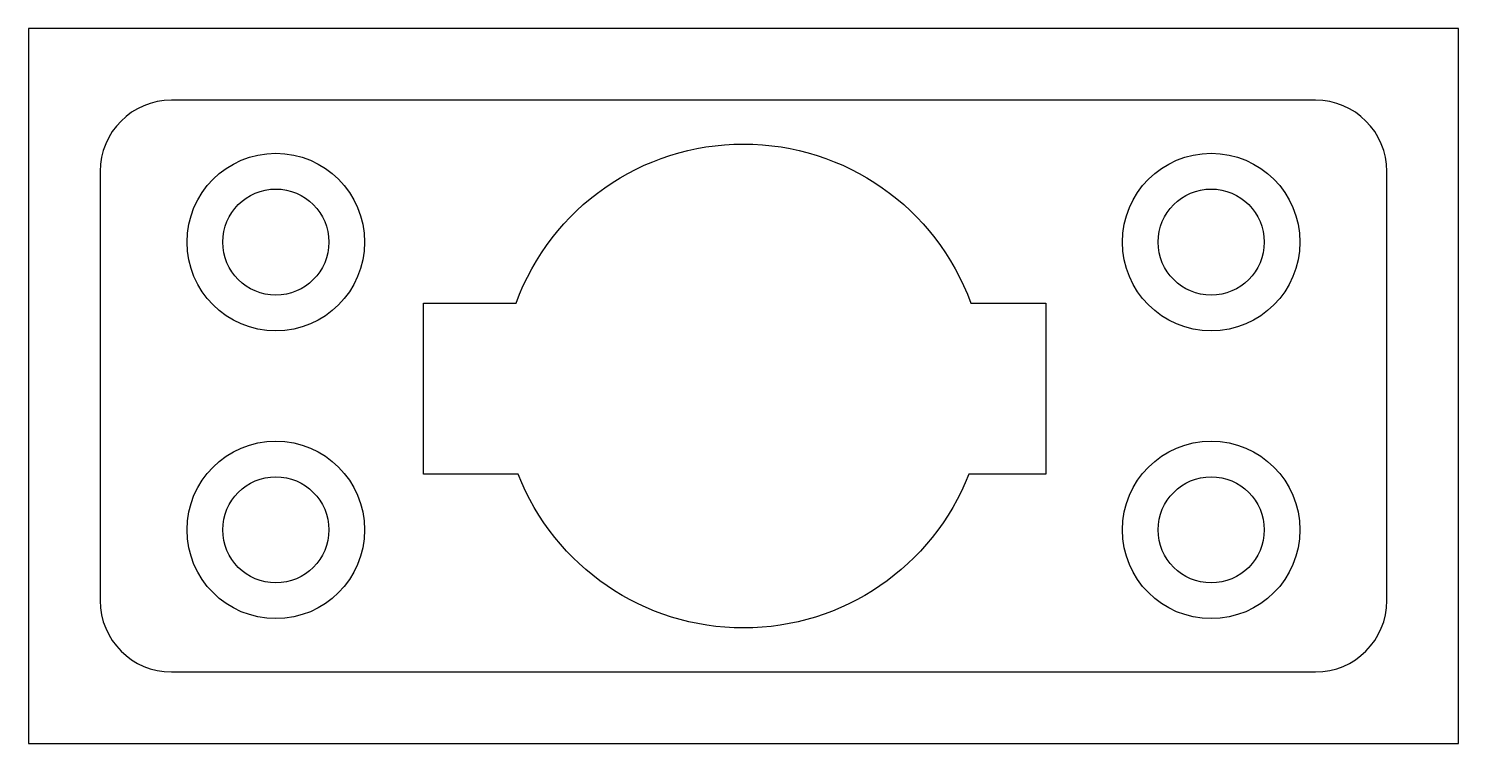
# Model space of a CAD drawing. Header units: millimetres. Extents: x 234.9 to 244.9, y 119.2 to 124.2.
import ezdxf

# ---------------------------------------------------------------- set-up
doc = ezdxf.new("R2010")
doc.units = ezdxf.units.MM

msp = doc.modelspace()

# ---------------------------------------------------------------- linework, layer by layer
msp.add_lwpolyline([(234.933, 119.173), (244.933, 119.173), (244.933, 124.173), (234.933, 124.173)], close=True)
for points in [[(235.933, 119.673), (243.933, 119.673, 0.41421), (244.433, 120.173), (244.433, 123.173, 0.41421), (243.933, 123.673), (235.933, 123.673, 0.41421), (235.433, 123.173), (235.433, 120.173, 0.41421)], [(238.357, 121.056), (237.696, 121.056), (237.696, 122.253), (238.343, 122.253, -0.69983), (241.523, 122.253), (242.048, 122.253), (242.048, 121.056), (241.509, 121.056, -0.68234)]]:
    msp.add_lwpolyline(points, format="xyb", close=True)
for centre, radius in [((236.662, 122.68), 0.621), ((243.204, 122.68), 0.621), ((236.662, 122.68), 0.371), ((243.204, 122.68), 0.371), ((236.662, 120.667), 0.621), ((243.204, 120.667), 0.621), ((236.662, 120.667), 0.371), ((243.204, 120.667), 0.371)]:
    msp.add_circle(centre, radius)

doc.saveas('drawing.dxf')
